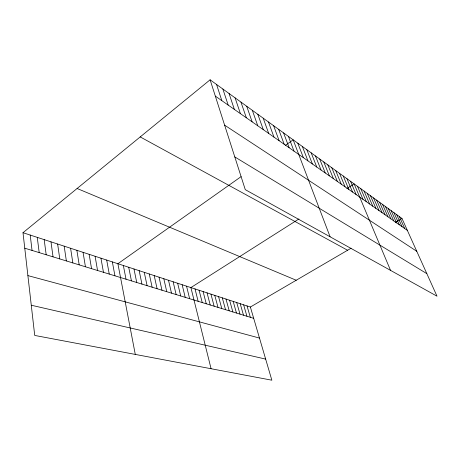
<?xml version="1.0" encoding="UTF-8"?>
<svg xmlns="http://www.w3.org/2000/svg" width="460" height="460" viewBox="0 0 460 460"><rect width="100%" height="100%" fill="white"/><g stroke="black" fill="none" stroke-linecap="round" stroke-linejoin="round"><path stroke-width="0.69" d="M23 232.702L250.372 307.021L271.848 380.196L34.718 335.432L23 232.702L210.105 79.804L401.988 218.477L437 296.194L245.266 189.646L210.105 79.804M241.103 176.64L117.892 263.724L135.28 354.413M285.286 145.417L293.175 139.84L330.09 236.779M298.914 218.96L190.9 287.586L211.077 368.724M346.823 188.525L354.125 183.885L390.54 270.371M250.372 307.021L351.084 248.21M395.209 222.433L401.988 218.477M31.274 305.227L265.656 359.099M27.893 275.603L259.486 338.071M24.765 248.199L253.69 318.32M77.107 188.491L296.228 280.243M140.214 136.919L347.593 250.246M234.79 156.917L426.845 273.654M224.63 125.172L416.777 251.298M215.326 96.105L407.359 230.391M399.337 216.562L404.719 228.545M396.647 214.613L402.04 226.677M393.915 212.641L399.32 224.773M391.138 210.634L396.56 222.841M388.32 208.598L393.754 220.88M385.457 206.528L390.902 218.885M382.547 204.424L388.004 216.855M379.592 202.291L385.06 214.797M376.591 200.117L382.065 212.704M373.537 197.915L379.023 210.577M370.432 195.672L375.929 208.414M367.281 193.39L372.784 206.218M364.073 191.072L369.587 203.981M360.812 188.721L366.338 201.704M357.495 186.323L363.026 199.393M350.572 181.315L356.115 194.557M346.949 178.698L352.504 192.033M343.269 176.036L348.829 189.462M339.514 173.328L345.08 186.84M335.697 170.568L341.262 184.172M331.804 167.75L337.375 181.453M327.836 164.887L333.408 178.681M323.794 161.966L329.366 175.858M319.671 158.987L325.249 172.977M315.468 155.952L321.046 170.039M311.19 152.852L316.762 167.037M306.82 149.695L312.392 163.984M302.364 146.475L307.93 160.862M297.815 143.192L303.381 157.682M288.437 136.419L293.986 151.116M283.607 132.923L289.144 147.729M278.668 129.352L284.194 144.267M273.625 125.712L279.139 140.731M268.473 121.986L273.976 137.12M263.212 118.185L268.692 133.429M257.83 114.298L263.292 129.651M252.333 110.32L257.772 125.793M246.709 106.254L252.126 121.842M240.954 102.103L246.347 117.8M235.071 97.848L240.436 113.666M229.045 93.495L234.381 109.434M222.881 89.039L228.183 105.098M216.568 84.479L221.829 100.654M247.026 305.929L250.338 317.296M243.639 304.825L246.934 316.25M240.2 303.698L243.489 315.198M236.722 302.559L239.999 314.128M233.191 301.409L236.457 313.041M229.609 300.236L232.863 311.943M225.981 299.052L229.224 310.828M222.301 297.85L225.532 309.695M218.569 296.631L221.789 308.551M214.785 295.395L217.988 307.384M210.945 294.135L214.13 306.205M207.052 292.865L210.22 305.009M203.101 291.571L206.252 303.79M199.094 290.26L202.227 302.559M195.023 288.932L198.139 301.306M186.559 286.166L189.635 298.701M182.154 284.723L185.208 297.344M177.675 283.262L180.705 295.964M173.127 281.773L176.134 294.567M168.509 280.267L171.488 293.141M163.812 278.731L166.767 291.697M159.045 277.173L161.972 290.226M154.192 275.586L157.09 288.73M149.264 273.976L152.133 287.212M144.256 272.337L147.085 285.666M139.161 270.67L141.956 284.096M133.975 268.979L136.741 282.498M128.708 267.254L131.434 280.87M123.349 265.506L126.034 279.22M112.343 261.907L114.948 275.822M106.697 260.061L109.256 274.079M100.947 258.181L103.46 272.303M95.093 256.272L97.56 270.497M89.136 254.322L91.551 268.657M83.07 252.339L85.433 266.783M76.889 250.32L79.195 264.874M70.593 248.262L72.841 262.924M64.176 246.163L66.367 260.941M57.644 244.03L59.771 258.923M50.979 241.851L53.044 256.858M44.189 239.631L46.184 254.759M37.266 237.366L39.186 252.615M30.205 235.06L32.05 250.43"/></g></svg>
